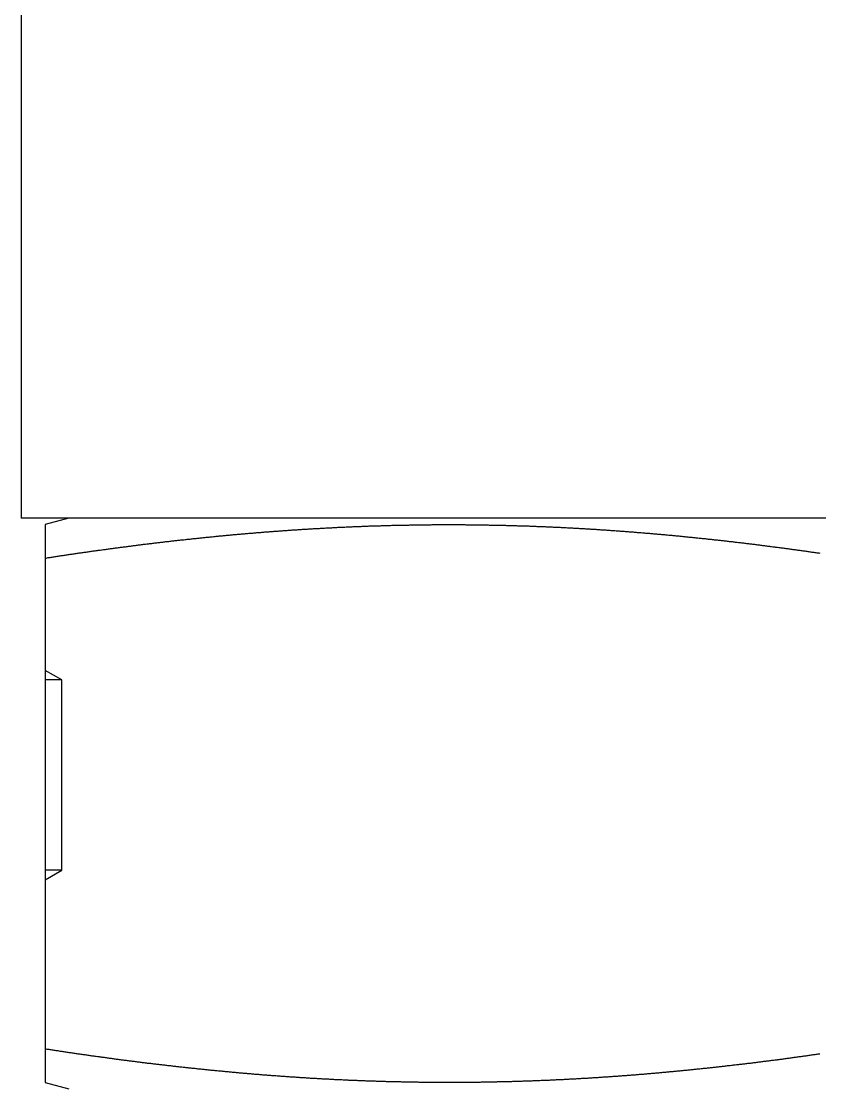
# Model space of a CAD drawing. Extents: x -9 to 105, y -19 to 83.
# Drawn here: x 86.84 to 95.24, y 8.28 to 19.47 of the extents above; entities that cross this region are included whole.
import ezdxf

# ---------------------------------------------------------------- set-up
doc = ezdxf.new("R2010")
doc.units = 0
doc.layers.get('0').update_dxf_attribs({"linetype": 'CONTINUOUS'})

msp = doc.modelspace()

# ---------------------------------------------------------------- linework, layer by layer
at = {"color": 7, "linetype": 'CONTINUOUS'}
for p, q in [((86.838, 24.743), (86.838, 14.243)), ((104.338, 14.243), (86.838, 14.243)), ((87.338, 14.243), (87.088, 14.176)), ((87.088, 14.176), (87.088, 8.31)), ((87.264, 12.543), (87.088, 12.643)), ((87.264, 12.543), (87.088, 12.543)), ((87.264, 10.543), (87.264, 12.543)), ((87.088, 10.443), (87.264, 10.543)), ((87.264, 10.543), (87.088, 10.543)), ((87.088, 8.31), (87.338, 8.243))]:
    msp.add_line(p, q, dxfattribs=at)
at = {"color": 7}
for points in [[(87.088, 13.824, 0), (87.098, 13.825, 0), (87.109, 13.827, 0), (87.119, 13.829, 0), (87.13, 13.83, 0), (87.141, 13.832, 0), (87.151, 13.834, 0), (87.162, 13.835, 0), (87.172, 13.837, 0), (87.183, 13.838, 0), (87.193, 13.84, 0), (87.204, 13.842, 0), (87.215, 13.843, 0), (87.225, 13.845, 0), (87.236, 13.847, 0), (87.246, 13.848, 0), (87.257, 13.85, 0), (87.267, 13.851, 0), (87.278, 13.853, 0), (87.288, 13.854, 0), (87.299, 13.856, 0), (87.31, 13.858, 0), (87.32, 13.859, 0), (87.331, 13.861, 0), (87.341, 13.862, 0), (87.352, 13.864, 0), (87.362, 13.865, 0), (87.373, 13.867, 0), (87.384, 13.868, 0), (87.394, 13.87, 0), (87.405, 13.871, 0), (87.415, 13.873, 0), (87.426, 13.875, 0), (87.436, 13.876, 0), (87.447, 13.878, 0), (87.458, 13.879, 0), (87.468, 13.881, 0), (87.479, 13.882, 0), (87.489, 13.884, 0), (87.5, 13.885, 0), (87.51, 13.887, 0), (87.521, 13.888, 0), (87.532, 13.89, 0), (87.542, 13.891, 0), (87.553, 13.893, 0), (87.563, 13.894, 0), (87.574, 13.896, 0), (87.585, 13.897, 0), (87.595, 13.899, 0), (87.606, 13.9, 0), (87.616, 13.902, 0), (87.627, 13.903, 0), (87.638, 13.905, 0), (87.648, 13.906, 0), (87.659, 13.908, 0), (87.669, 13.909, 0), (87.68, 13.911, 0), (87.69, 13.912, 0), (87.701, 13.913, 0), (87.712, 13.915, 0), (87.722, 13.916, 0), (87.733, 13.918, 0), (87.743, 13.919, 0), (87.754, 13.921, 0), (87.764, 13.922, 0), (87.775, 13.924, 0), (87.786, 13.925, 0), (87.796, 13.926, 0), (87.807, 13.928, 0), (87.817, 13.929, 0), (87.828, 13.931, 0), (87.839, 13.932, 0), (87.849, 13.933, 0), (87.86, 13.935, 0), (87.87, 13.936, 0), (87.881, 13.938, 0), (87.892, 13.939, 0), (87.902, 13.94, 0), (87.913, 13.942, 0), (87.923, 13.943, 0), (87.934, 13.944, 0), (87.945, 13.946, 0), (87.955, 13.947, 0), (87.966, 13.949, 0), (87.976, 13.95, 0), (87.987, 13.951, 0), (87.998, 13.953, 0), (88.008, 13.954, 0), (88.019, 13.955, 0), (88.029, 13.957, 0), (88.04, 13.958, 0), (88.051, 13.96, 0), (88.061, 13.961, 0), (88.072, 13.962, 0), (88.082, 13.963, 0), (88.093, 13.965, 0), (88.104, 13.966, 0), (88.114, 13.967, 0), (88.125, 13.969, 0), (88.135, 13.97, 0), (88.146, 13.971, 0), (88.157, 13.973, 0), (88.167, 13.974, 0), (88.178, 13.975, 0), (88.188, 13.976, 0), (88.199, 13.978, 0), (88.21, 13.979, 0), (88.22, 13.98, 0), (88.231, 13.982, 0), (88.242, 13.983, 0), (88.252, 13.984, 0), (88.263, 13.986, 0), (88.273, 13.987, 0), (88.284, 13.988, 0), (88.294, 13.989, 0), (88.305, 13.991, 0), (88.316, 13.992, 0), (88.326, 13.993, 0), (88.337, 13.994, 0), (88.348, 13.995, 0), (88.358, 13.997, 0), (88.369, 13.998, 0), (88.379, 13.999, 0), (88.39, 14, 0), (88.401, 14.002, 0), (88.411, 14.003, 0), (88.422, 14.004, 0), (88.433, 14.005, 0), (88.443, 14.007, 0), (88.454, 14.008, 0), (88.464, 14.009, 0), (88.475, 14.01, 0), (88.486, 14.011, 0), (88.496, 14.012, 0), (88.507, 14.014, 0), (88.517, 14.015, 0), (88.528, 14.016, 0), (88.539, 14.017, 0), (88.549, 14.018, 0), (88.56, 14.02, 0), (88.571, 14.021, 0), (88.581, 14.022, 0), (88.592, 14.023, 0), (88.602, 14.024, 0), (88.613, 14.025, 0), (88.624, 14.026, 0), (88.634, 14.027, 0), (88.645, 14.029, 0), (88.656, 14.03, 0), (88.666, 14.031, 0), (88.677, 14.032, 0), (88.687, 14.033, 0), (88.698, 14.034, 0), (88.709, 14.035, 0), (88.719, 14.036, 0), (88.73, 14.037, 0), (88.741, 14.039, 0), (88.751, 14.04, 0), (88.762, 14.041, 0), (88.772, 14.042, 0), (88.783, 14.043, 0), (88.794, 14.044, 0), (88.804, 14.045, 0), (88.815, 14.046, 0), (88.826, 14.047, 0), (88.836, 14.048, 0), (88.847, 14.049, 0), (88.858, 14.05, 0), (88.868, 14.052, 0), (88.879, 14.053, 0), (88.889, 14.054, 0), (88.9, 14.055, 0), (88.911, 14.056, 0), (88.921, 14.057, 0), (88.932, 14.058, 0), (88.943, 14.059, 0), (88.953, 14.06, 0), (88.964, 14.061, 0), (88.975, 14.062, 0), (88.985, 14.063, 0), (88.996, 14.064, 0), (89.006, 14.065, 0), (89.017, 14.066, 0), (89.028, 14.067, 0), (89.038, 14.068, 0), (89.049, 14.069, 0), (89.06, 14.07, 0), (89.07, 14.071, 0), (89.081, 14.072, 0), (89.092, 14.073, 0), (89.102, 14.073, 0), (89.113, 14.075, 0), (89.124, 14.075, 0), (89.134, 14.076, 0), (89.145, 14.077, 0), (89.155, 14.078, 0), (89.166, 14.079, 0), (89.177, 14.08, 0), (89.187, 14.081, 0), (89.198, 14.082, 0), (89.209, 14.083, 0), (89.219, 14.084, 0), (89.23, 14.085, 0), (89.241, 14.086, 0), (89.251, 14.086, 0), (89.262, 14.087, 0), (89.272, 14.088, 0), (89.283, 14.089, 0), (89.294, 14.09, 0), (89.305, 14.091, 0), (89.315, 14.092, 0), (89.326, 14.093, 0), (89.336, 14.094, 0), (89.347, 14.094, 0), (89.358, 14.095, 0), (89.368, 14.096, 0), (89.379, 14.097, 0), (89.39, 14.098, 0), (89.4, 14.099, 0), (89.411, 14.1, 0), (89.422, 14.1, 0), (89.432, 14.101, 0), (89.443, 14.102, 0), (89.454, 14.103, 0), (89.464, 14.104, 0), (89.475, 14.104, 0), (89.486, 14.105, 0), (89.496, 14.106, 0), (89.507, 14.107, 0), (89.517, 14.108, 0), (89.528, 14.108, 0), (89.539, 14.109, 0), (89.549, 14.11, 0), (89.56, 14.111, 0), (89.571, 14.111, 0), (89.582, 14.112, 0), (89.592, 14.113, 0), (89.603, 14.114, 0), (89.614, 14.115, 0), (89.624, 14.115, 0), (89.635, 14.116, 0), (89.645, 14.117, 0), (89.656, 14.117, 0), (89.667, 14.118, 0), (89.677, 14.119, 0), (89.688, 14.12, 0), (89.699, 14.12, 0), (89.709, 14.121, 0), (89.72, 14.122, 0), (89.731, 14.123, 0), (89.741, 14.123, 0), (89.752, 14.124, 0), (89.763, 14.125, 0), (89.773, 14.125, 0), (89.784, 14.126, 0), (89.795, 14.127, 0), (89.805, 14.127, 0), (89.816, 14.128, 0), (89.827, 14.129, 0), (89.837, 14.129, 0), (89.848, 14.13, 0), (89.859, 14.131, 0), (89.869, 14.131, 0), (89.88, 14.132, 0), (89.891, 14.133, 0), (89.901, 14.133, 0), (89.912, 14.134, 0), (89.923, 14.134, 0), (89.933, 14.135, 0), (89.944, 14.136, 0), (89.955, 14.136, 0), (89.965, 14.137, 0), (89.976, 14.137, 0), (89.987, 14.138, 0), (89.997, 14.139, 0), (90.008, 14.139, 0), (90.019, 14.14, 0), (90.029, 14.14, 0), (90.04, 14.141, 0), (90.051, 14.142, 0), (90.061, 14.142, 0), (90.072, 14.143, 0), (90.083, 14.143, 0), (90.093, 14.144, 0), (90.104, 14.144, 0), (90.115, 14.145, 0), (90.125, 14.146, 0), (90.136, 14.146, 0), (90.147, 14.147, 0), (90.157, 14.147, 0), (90.168, 14.148, 0), (90.179, 14.148, 0), (90.189, 14.149, 0), (90.2, 14.149, 0), (90.211, 14.15, 0), (90.222, 14.15, 0), (90.232, 14.151, 0), (90.243, 14.151, 0), (90.254, 14.152, 0), (90.264, 14.152, 0), (90.275, 14.153, 0), (90.285, 14.153, 0), (90.296, 14.153, 0), (90.307, 14.154, 0), (90.318, 14.154, 0), (90.328, 14.155, 0), (90.339, 14.155, 0), (90.35, 14.156, 0), (90.36, 14.156, 0), (90.371, 14.157, 0), (90.382, 14.157, 0), (90.392, 14.158, 0), (90.403, 14.158, 0), (90.414, 14.158, 0), (90.424, 14.159, 0), (90.435, 14.159, 0), (90.446, 14.159, 0), (90.456, 14.16, 0), (90.467, 14.16, 0), (90.478, 14.161, 0), (90.488, 14.161, 0), (90.499, 14.162, 0), (90.51, 14.162, 0), (90.52, 14.162, 0), (90.531, 14.163, 0), (90.542, 14.163, 0), (90.552, 14.163, 0), (90.563, 14.164, 0), (90.574, 14.164, 0), (90.585, 14.164, 0), (90.595, 14.165, 0), (90.606, 14.165, 0), (90.617, 14.165, 0), (90.627, 14.166, 0), (90.638, 14.166, 0), (90.649, 14.166, 0), (90.659, 14.167, 0), (90.67, 14.167, 0), (90.681, 14.167, 0), (90.691, 14.168, 0), (90.702, 14.168, 0), (90.713, 14.168, 0), (90.723, 14.168, 0), (90.734, 14.169, 0), (90.745, 14.169, 0), (90.755, 14.169, 0), (90.766, 14.169, 0), (90.777, 14.17, 0), (90.787, 14.17, 0), (90.798, 14.17, 0), (90.809, 14.17, 0), (90.82, 14.171, 0), (90.83, 14.171, 0), (90.841, 14.171, 0), (90.852, 14.171, 0), (90.862, 14.171, 0), (90.873, 14.172, 0), (90.884, 14.172, 0), (90.894, 14.172, 0), (90.905, 14.172, 0), (90.916, 14.172, 0), (90.926, 14.173, 0), (90.937, 14.173, 0), (90.948, 14.173, 0), (90.958, 14.173, 0), (90.969, 14.173, 0), (90.98, 14.174, 0), (90.99, 14.174, 0), (91.001, 14.174, 0), (91.012, 14.174, 0), (91.022, 14.174, 0), (91.033, 14.174, 0), (91.044, 14.174, 0), (91.055, 14.175, 0), (91.065, 14.175, 0), (91.076, 14.175, 0), (91.087, 14.175, 0), (91.097, 14.175, 0), (91.108, 14.175, 0), (91.119, 14.175, 0), (91.129, 14.175, 0), (91.14, 14.175, 0), (91.151, 14.175, 0), (91.161, 14.176, 0), (91.172, 14.176, 0), (91.183, 14.176, 0), (91.194, 14.176, 0), (91.204, 14.176, 0), (91.215, 14.176, 0), (91.225, 14.176, 0), (91.236, 14.176, 0), (91.247, 14.176, 0), (91.258, 14.176, 0), (91.268, 14.176, 0), (91.279, 14.176, 0), (91.29, 14.176, 0), (91.3, 14.176, 0), (91.311, 14.176, 0), (91.322, 14.176, 0), (91.332, 14.176, 0), (91.343, 14.176, 0), (91.354, 14.176, 0), (91.364, 14.176, 0), (91.375, 14.176, 0), (91.386, 14.176, 0), (91.397, 14.176, 0), (91.407, 14.176, 0), (91.418, 14.176, 0), (91.428, 14.176, 0), (91.439, 14.176, 0), (91.45, 14.176, 0), (91.461, 14.176, 0), (91.471, 14.176, 0), (91.482, 14.176, 0), (91.493, 14.176, 0), (91.503, 14.176, 0), (91.514, 14.175, 0), (91.525, 14.175, 0), (91.535, 14.175, 0), (91.546, 14.175, 0), (91.557, 14.175, 0), (91.567, 14.175, 0), (91.578, 14.175, 0), (91.589, 14.175, 0), (91.6, 14.175, 0), (91.61, 14.175, 0), (91.621, 14.175, 0), (91.632, 14.174, 0), (91.642, 14.174, 0), (91.653, 14.174, 0), (91.664, 14.174, 0), (91.674, 14.174, 0), (91.685, 14.174, 0), (91.696, 14.174, 0), (91.706, 14.173, 0), (91.717, 14.173, 0), (91.728, 14.173, 0), (91.738, 14.173, 0), (91.749, 14.173, 0), (91.76, 14.172, 0), (91.77, 14.172, 0), (91.781, 14.172, 0), (91.792, 14.172, 0), (91.802, 14.172, 0), (91.813, 14.171, 0), (91.824, 14.171, 0), (91.835, 14.171, 0), (91.845, 14.171, 0), (91.856, 14.171, 0), (91.867, 14.17, 0), (91.877, 14.17, 0), (91.888, 14.17, 0), (91.899, 14.17, 0), (91.909, 14.169, 0), (91.92, 14.169, 0), (91.931, 14.169, 0), (91.941, 14.168, 0), (91.952, 14.168, 0), (91.963, 14.168, 0), (91.973, 14.168, 0), (91.984, 14.167, 0), (91.995, 14.167, 0), (92.005, 14.167, 0), (92.016, 14.166, 0), (92.027, 14.166, 0), (92.037, 14.166, 0), (92.048, 14.166, 0), (92.059, 14.165, 0), (92.07, 14.165, 0), (92.08, 14.165, 0), (92.091, 14.164, 0), (92.102, 14.164, 0), (92.112, 14.164, 0), (92.123, 14.163, 0), (92.134, 14.163, 0), (92.144, 14.163, 0), (92.155, 14.162, 0), (92.166, 14.162, 0), (92.176, 14.162, 0), (92.187, 14.161, 0), (92.198, 14.161, 0), (92.208, 14.16, 0), (92.219, 14.16, 0), (92.23, 14.159, 0), (92.24, 14.159, 0), (92.251, 14.159, 0), (92.262, 14.158, 0), (92.272, 14.158, 0), (92.283, 14.158, 0), (92.294, 14.157, 0), (92.305, 14.157, 0), (92.315, 14.156, 0), (92.326, 14.156, 0), (92.337, 14.155, 0), (92.347, 14.155, 0), (92.358, 14.154, 0), (92.369, 14.154, 0), (92.379, 14.153, 0), (92.39, 14.153, 0), (92.401, 14.153, 0), (92.411, 14.152, 0), (92.422, 14.152, 0), (92.433, 14.151, 0), (92.443, 14.151, 0), (92.454, 14.15, 0), (92.465, 14.15, 0), (92.475, 14.149, 0), (92.486, 14.149, 0), (92.497, 14.148, 0), (92.507, 14.148, 0), (92.518, 14.147, 0), (92.529, 14.147, 0), (92.539, 14.146, 0), (92.55, 14.146, 0), (92.561, 14.145, 0), (92.571, 14.145, 0), (92.582, 14.144, 0), (92.593, 14.143, 0), (92.603, 14.143, 0), (92.614, 14.142, 0), (92.625, 14.142, 0), (92.635, 14.141, 0), (92.646, 14.14, 0), (92.657, 14.14, 0), (92.667, 14.139, 0), (92.678, 14.139, 0), (92.689, 14.138, 0), (92.699, 14.138, 0), (92.71, 14.137, 0), (92.721, 14.136, 0), (92.731, 14.136, 0), (92.742, 14.135, 0), (92.753, 14.134, 0), (92.763, 14.134, 0), (92.774, 14.133, 0), (92.785, 14.133, 0), (92.795, 14.132, 0), (92.806, 14.131, 0), (92.817, 14.131, 0), (92.827, 14.13, 0), (92.838, 14.129, 0), (92.849, 14.129, 0), (92.859, 14.128, 0), (92.87, 14.127, 0), (92.881, 14.127, 0), (92.891, 14.126, 0), (92.902, 14.125, 0), (92.913, 14.125, 0), (92.923, 14.124, 0), (92.934, 14.123, 0), (92.945, 14.123, 0), (92.955, 14.122, 0), (92.966, 14.121, 0), (92.977, 14.12, 0), (92.987, 14.12, 0), (92.998, 14.119, 0), (93.009, 14.118, 0), (93.019, 14.118, 0), (93.03, 14.117, 0), (93.041, 14.116, 0), (93.051, 14.115, 0), (93.062, 14.115, 0), (93.073, 14.114, 0), (93.083, 14.113, 0), (93.094, 14.112, 0), (93.105, 14.111, 0), (93.115, 14.111, 0), (93.126, 14.11, 0), (93.137, 14.109, 0), (93.147, 14.108, 0), (93.158, 14.108, 0), (93.168, 14.107, 0), (93.179, 14.106, 0), (93.19, 14.105, 0), (93.201, 14.104, 0), (93.211, 14.104, 0), (93.222, 14.103, 0), (93.233, 14.102, 0), (93.243, 14.101, 0), (93.254, 14.1, 0), (93.264, 14.1, 0), (93.275, 14.099, 0), (93.286, 14.098, 0), (93.296, 14.097, 0), (93.307, 14.096, 0), (93.318, 14.095, 0), (93.328, 14.094, 0), (93.339, 14.094, 0), (93.35, 14.093, 0), (93.36, 14.092, 0), (93.371, 14.091, 0), (93.382, 14.09, 0), (93.392, 14.089, 0), (93.403, 14.088, 0), (93.413, 14.087, 0), (93.424, 14.086, 0), (93.435, 14.086, 0), (93.445, 14.085, 0), (93.456, 14.084, 0), (93.467, 14.083, 0), (93.477, 14.082, 0), (93.488, 14.081, 0), (93.499, 14.08, 0), (93.509, 14.079, 0), (93.52, 14.078, 0), (93.531, 14.077, 0), (93.541, 14.076, 0), (93.552, 14.075, 0), (93.563, 14.075, 0), (93.573, 14.073, 0), (93.584, 14.073, 0), (93.594, 14.072, 0), (93.605, 14.071, 0), (93.616, 14.07, 0), (93.626, 14.069, 0), (93.637, 14.068, 0), (93.648, 14.067, 0), (93.658, 14.066, 0), (93.669, 14.065, 0), (93.68, 14.064, 0), (93.69, 14.063, 0), (93.701, 14.062, 0), (93.712, 14.061, 0), (93.722, 14.06, 0), (93.733, 14.059, 0), (93.743, 14.058, 0), (93.754, 14.057, 0), (93.765, 14.056, 0), (93.775, 14.055, 0), (93.786, 14.054, 0), (93.797, 14.053, 0), (93.807, 14.052, 0), (93.818, 14.05, 0), (93.829, 14.049, 0), (93.839, 14.048, 0), (93.85, 14.047, 0), (93.86, 14.046, 0), (93.871, 14.045, 0), (93.882, 14.044, 0), (93.892, 14.043, 0), (93.903, 14.042, 0), (93.914, 14.041, 0), (93.924, 14.04, 0), (93.935, 14.039, 0), (93.945, 14.037, 0), (93.956, 14.036, 0), (93.967, 14.035, 0), (93.977, 14.034, 0), (93.988, 14.033, 0), (93.999, 14.032, 0), (94.009, 14.031, 0), (94.02, 14.03, 0), (94.031, 14.029, 0), (94.041, 14.027, 0), (94.052, 14.026, 0), (94.062, 14.025, 0), (94.073, 14.024, 0), (94.084, 14.023, 0), (94.094, 14.022, 0), (94.105, 14.021, 0), (94.115, 14.02, 0), (94.126, 14.018, 0), (94.137, 14.017, 0), (94.147, 14.016, 0), (94.158, 14.015, 0), (94.169, 14.014, 0), (94.179, 14.012, 0), (94.19, 14.011, 0), (94.201, 14.01, 0), (94.211, 14.009, 0), (94.222, 14.008, 0), (94.232, 14.007, 0), (94.243, 14.005, 0), (94.254, 14.004, 0), (94.264, 14.003, 0), (94.275, 14.002, 0), (94.285, 14, 0), (94.296, 13.999, 0), (94.307, 13.998, 0), (94.317, 13.997, 0), (94.328, 13.995, 0), (94.338, 13.994, 0), (94.349, 13.993, 0), (94.36, 13.992, 0), (94.37, 13.991, 0), (94.381, 13.989, 0), (94.391, 13.988, 0), (94.402, 13.987, 0), (94.413, 13.986, 0), (94.423, 13.984, 0), (94.434, 13.983, 0), (94.445, 13.982, 0), (94.455, 13.98, 0), (94.466, 13.979, 0), (94.476, 13.978, 0), (94.487, 13.977, 0), (94.498, 13.975, 0), (94.508, 13.974, 0), (94.519, 13.973, 0), (94.529, 13.971, 0), (94.54, 13.97, 0), (94.551, 13.969, 0), (94.561, 13.967, 0), (94.572, 13.966, 0), (94.582, 13.965, 0), (94.593, 13.963, 0), (94.604, 13.962, 0), (94.614, 13.961, 0), (94.625, 13.96, 0), (94.635, 13.958, 0), (94.646, 13.957, 0), (94.657, 13.955, 0), (94.667, 13.954, 0), (94.678, 13.953, 0), (94.689, 13.951, 0), (94.699, 13.95, 0), (94.71, 13.949, 0), (94.72, 13.947, 0), (94.731, 13.946, 0), (94.742, 13.944, 0), (94.752, 13.943, 0), (94.763, 13.942, 0), (94.773, 13.94, 0), (94.784, 13.939, 0), (94.794, 13.938, 0), (94.805, 13.936, 0), (94.816, 13.935, 0), (94.826, 13.933, 0), (94.837, 13.932, 0), (94.847, 13.931, 0), (94.858, 13.929, 0), (94.869, 13.928, 0), (94.879, 13.926, 0), (94.89, 13.925, 0), (94.9, 13.924, 0), (94.911, 13.922, 0), (94.921, 13.921, 0), (94.932, 13.919, 0), (94.943, 13.918, 0), (94.953, 13.916, 0), (94.964, 13.915, 0), (94.975, 13.913, 0), (94.985, 13.912, 0), (94.996, 13.911, 0), (95.006, 13.909, 0), (95.017, 13.908, 0), (95.027, 13.906, 0), (95.038, 13.905, 0), (95.049, 13.903, 0), (95.059, 13.902, 0), (95.07, 13.9, 0), (95.08, 13.899, 0), (95.091, 13.897, 0), (95.102, 13.896, 0), (95.112, 13.894, 0), (95.123, 13.893, 0), (95.133, 13.891, 0), (95.144, 13.89, 0), (95.154, 13.888, 0), (95.165, 13.887, 0), (95.175, 13.885, 0), (95.186, 13.884, 0), (95.197, 13.882, 0), (95.207, 13.881, 0), (95.218, 13.879, 0), (95.228, 13.878, 0), (95.239, 13.876, 0)], [(95.239, 8.61, 0), (95.228, 8.609, 0), (95.218, 8.607, 0), (95.207, 8.606, 0), (95.197, 8.604, 0), (95.186, 8.603, 0), (95.175, 8.601, 0), (95.165, 8.6, 0), (95.154, 8.598, 0), (95.144, 8.597, 0), (95.133, 8.595, 0), (95.123, 8.594, 0), (95.112, 8.592, 0), (95.102, 8.591, 0), (95.091, 8.589, 0), (95.08, 8.588, 0), (95.07, 8.586, 0), (95.059, 8.585, 0), (95.049, 8.583, 0), (95.038, 8.582, 0), (95.027, 8.58, 0), (95.017, 8.579, 0), (95.006, 8.577, 0), (94.996, 8.576, 0), (94.985, 8.574, 0), (94.975, 8.573, 0), (94.964, 8.572, 0), (94.953, 8.57, 0), (94.943, 8.569, 0), (94.932, 8.567, 0), (94.921, 8.566, 0), (94.911, 8.564, 0), (94.9, 8.563, 0), (94.89, 8.562, 0), (94.879, 8.56, 0), (94.869, 8.559, 0), (94.858, 8.557, 0), (94.847, 8.556, 0), (94.837, 8.554, 0), (94.826, 8.553, 0), (94.816, 8.552, 0), (94.805, 8.55, 0), (94.794, 8.549, 0), (94.784, 8.547, 0), (94.773, 8.546, 0), (94.763, 8.545, 0), (94.752, 8.543, 0), (94.742, 8.542, 0), (94.731, 8.541, 0), (94.72, 8.539, 0), (94.71, 8.538, 0), (94.699, 8.536, 0), (94.689, 8.535, 0), (94.678, 8.534, 0), (94.667, 8.532, 0), (94.657, 8.531, 0), (94.646, 8.53, 0), (94.635, 8.528, 0), (94.625, 8.527, 0), (94.614, 8.526, 0), (94.604, 8.524, 0), (94.593, 8.523, 0), (94.582, 8.522, 0), (94.572, 8.52, 0), (94.561, 8.519, 0), (94.551, 8.518, 0), (94.54, 8.516, 0), (94.529, 8.515, 0), (94.519, 8.514, 0), (94.508, 8.512, 0), (94.498, 8.511, 0), (94.487, 8.51, 0), (94.476, 8.509, 0), (94.466, 8.507, 0), (94.455, 8.506, 0), (94.445, 8.505, 0), (94.434, 8.504, 0), (94.423, 8.502, 0), (94.413, 8.501, 0), (94.402, 8.5, 0), (94.391, 8.498, 0), (94.381, 8.497, 0), (94.37, 8.496, 0), (94.36, 8.495, 0), (94.349, 8.493, 0), (94.338, 8.492, 0), (94.328, 8.491, 0), (94.317, 8.49, 0), (94.307, 8.488, 0), (94.296, 8.487, 0), (94.285, 8.486, 0), (94.275, 8.485, 0), (94.264, 8.484, 0), (94.254, 8.482, 0), (94.243, 8.481, 0), (94.232, 8.48, 0), (94.222, 8.479, 0), (94.211, 8.478, 0), (94.201, 8.476, 0), (94.19, 8.475, 0), (94.179, 8.474, 0), (94.169, 8.473, 0), (94.158, 8.472, 0), (94.147, 8.47, 0), (94.137, 8.469, 0), (94.126, 8.468, 0), (94.115, 8.467, 0), (94.105, 8.466, 0), (94.094, 8.465, 0), (94.084, 8.464, 0), (94.073, 8.462, 0), (94.062, 8.461, 0), (94.052, 8.46, 0), (94.041, 8.459, 0), (94.031, 8.458, 0), (94.02, 8.457, 0), (94.009, 8.456, 0), (93.999, 8.454, 0), (93.988, 8.453, 0), (93.977, 8.452, 0), (93.967, 8.451, 0), (93.956, 8.45, 0), (93.945, 8.449, 0), (93.935, 8.448, 0), (93.924, 8.447, 0), (93.914, 8.446, 0), (93.903, 8.445, 0), (93.892, 8.443, 0), (93.882, 8.442, 0), (93.871, 8.441, 0), (93.86, 8.44, 0), (93.85, 8.439, 0), (93.839, 8.438, 0), (93.829, 8.437, 0), (93.818, 8.436, 0), (93.807, 8.435, 0), (93.797, 8.434, 0), (93.786, 8.433, 0), (93.775, 8.432, 0), (93.765, 8.431, 0), (93.754, 8.43, 0), (93.743, 8.429, 0), (93.733, 8.428, 0), (93.722, 8.427, 0), (93.712, 8.426, 0), (93.701, 8.425, 0), (93.69, 8.424, 0), (93.68, 8.423, 0), (93.669, 8.422, 0), (93.658, 8.421, 0), (93.648, 8.42, 0), (93.637, 8.419, 0), (93.626, 8.418, 0), (93.616, 8.417, 0), (93.605, 8.416, 0), (93.594, 8.415, 0), (93.584, 8.414, 0), (93.573, 8.413, 0), (93.563, 8.412, 0), (93.552, 8.411, 0), (93.541, 8.41, 0), (93.531, 8.409, 0), (93.52, 8.408, 0), (93.509, 8.407, 0), (93.499, 8.406, 0), (93.488, 8.405, 0), (93.477, 8.404, 0), (93.467, 8.404, 0), (93.456, 8.403, 0), (93.445, 8.402, 0), (93.435, 8.401, 0), (93.424, 8.4, 0), (93.413, 8.399, 0), (93.403, 8.398, 0), (93.392, 8.397, 0), (93.382, 8.396, 0), (93.371, 8.396, 0), (93.36, 8.395, 0), (93.35, 8.394, 0), (93.339, 8.393, 0), (93.328, 8.392, 0), (93.318, 8.391, 0), (93.307, 8.39, 0), (93.296, 8.389, 0), (93.286, 8.389, 0), (93.275, 8.388, 0), (93.264, 8.387, 0), (93.254, 8.386, 0), (93.243, 8.385, 0), (93.233, 8.384, 0), (93.222, 8.384, 0), (93.211, 8.383, 0), (93.201, 8.382, 0), (93.19, 8.381, 0), (93.179, 8.38, 0), (93.168, 8.38, 0), (93.158, 8.379, 0), (93.147, 8.378, 0), (93.137, 8.377, 0), (93.126, 8.376, 0), (93.115, 8.376, 0), (93.105, 8.375, 0), (93.094, 8.374, 0), (93.083, 8.373, 0), (93.073, 8.373, 0), (93.062, 8.372, 0), (93.051, 8.371, 0), (93.041, 8.37, 0), (93.03, 8.37, 0), (93.019, 8.369, 0), (93.009, 8.368, 0), (92.998, 8.367, 0), (92.987, 8.367, 0), (92.977, 8.366, 0), (92.966, 8.365, 0), (92.955, 8.365, 0), (92.945, 8.364, 0), (92.934, 8.363, 0), (92.923, 8.362, 0), (92.913, 8.362, 0), (92.902, 8.361, 0), (92.891, 8.36, 0), (92.881, 8.36, 0), (92.87, 8.359, 0), (92.859, 8.358, 0), (92.849, 8.358, 0), (92.838, 8.357, 0), (92.827, 8.356, 0), (92.817, 8.356, 0), (92.806, 8.355, 0), (92.795, 8.354, 0), (92.785, 8.354, 0), (92.774, 8.353, 0), (92.763, 8.353, 0), (92.753, 8.352, 0), (92.742, 8.351, 0), (92.731, 8.351, 0), (92.721, 8.35, 0), (92.71, 8.35, 0), (92.699, 8.349, 0), (92.689, 8.348, 0), (92.678, 8.348, 0), (92.667, 8.347, 0), (92.657, 8.347, 0), (92.646, 8.346, 0), (92.635, 8.345, 0), (92.625, 8.345, 0), (92.614, 8.344, 0), (92.603, 8.344, 0), (92.593, 8.343, 0), (92.582, 8.343, 0), (92.571, 8.342, 0), (92.561, 8.341, 0), (92.55, 8.341, 0), (92.539, 8.34, 0), (92.529, 8.34, 0), (92.518, 8.339, 0), (92.507, 8.339, 0), (92.497, 8.338, 0), (92.486, 8.338, 0), (92.475, 8.337, 0), (92.465, 8.337, 0), (92.454, 8.336, 0), (92.443, 8.336, 0), (92.433, 8.335, 0), (92.422, 8.335, 0), (92.411, 8.334, 0), (92.401, 8.334, 0), (92.39, 8.333, 0), (92.379, 8.333, 0), (92.369, 8.332, 0), (92.358, 8.332, 0), (92.347, 8.332, 0), (92.337, 8.331, 0), (92.326, 8.331, 0), (92.315, 8.33, 0), (92.305, 8.33, 0), (92.294, 8.329, 0), (92.283, 8.329, 0), (92.272, 8.329, 0), (92.262, 8.328, 0), (92.251, 8.328, 0), (92.24, 8.327, 0), (92.23, 8.327, 0), (92.219, 8.327, 0), (92.208, 8.326, 0), (92.198, 8.326, 0), (92.187, 8.325, 0), (92.176, 8.325, 0), (92.166, 8.325, 0), (92.155, 8.324, 0), (92.144, 8.324, 0), (92.134, 8.324, 0), (92.123, 8.323, 0), (92.112, 8.323, 0), (92.102, 8.322, 0), (92.091, 8.322, 0), (92.08, 8.322, 0), (92.07, 8.321, 0), (92.059, 8.321, 0), (92.048, 8.321, 0), (92.037, 8.32, 0), (92.027, 8.32, 0), (92.016, 8.32, 0), (92.005, 8.32, 0), (91.995, 8.319, 0), (91.984, 8.319, 0), (91.973, 8.319, 0), (91.963, 8.318, 0), (91.952, 8.318, 0), (91.941, 8.318, 0), (91.931, 8.318, 0), (91.92, 8.317, 0), (91.909, 8.317, 0), (91.899, 8.317, 0), (91.888, 8.317, 0), (91.877, 8.316, 0), (91.867, 8.316, 0), (91.856, 8.316, 0), (91.845, 8.316, 0), (91.835, 8.315, 0), (91.824, 8.315, 0), (91.813, 8.315, 0), (91.802, 8.315, 0), (91.792, 8.315, 0), (91.781, 8.314, 0), (91.77, 8.314, 0), (91.76, 8.314, 0), (91.749, 8.314, 0), (91.738, 8.314, 0), (91.728, 8.313, 0), (91.717, 8.313, 0), (91.706, 8.313, 0), (91.696, 8.313, 0), (91.685, 8.313, 0), (91.674, 8.313, 0), (91.664, 8.312, 0), (91.653, 8.312, 0), (91.642, 8.312, 0), (91.632, 8.312, 0), (91.621, 8.312, 0), (91.61, 8.312, 0), (91.6, 8.312, 0), (91.589, 8.312, 0), (91.578, 8.311, 0), (91.567, 8.311, 0), (91.557, 8.311, 0), (91.546, 8.311, 0), (91.535, 8.311, 0), (91.525, 8.311, 0), (91.514, 8.311, 0), (91.503, 8.311, 0), (91.493, 8.311, 0), (91.482, 8.311, 0), (91.471, 8.311, 0), (91.461, 8.311, 0), (91.45, 8.31, 0), (91.439, 8.31, 0), (91.428, 8.31, 0), (91.418, 8.31, 0), (91.407, 8.31, 0), (91.397, 8.31, 0), (91.386, 8.31, 0), (91.375, 8.31, 0), (91.364, 8.31, 0), (91.354, 8.31, 0), (91.343, 8.31, 0), (91.332, 8.31, 0), (91.322, 8.31, 0), (91.311, 8.31, 0), (91.3, 8.31, 0), (91.29, 8.31, 0), (91.279, 8.31, 0), (91.268, 8.31, 0), (91.258, 8.31, 0), (91.247, 8.31, 0), (91.236, 8.31, 0), (91.225, 8.311, 0), (91.215, 8.311, 0), (91.204, 8.311, 0), (91.194, 8.311, 0), (91.183, 8.311, 0), (91.172, 8.311, 0), (91.161, 8.311, 0), (91.151, 8.311, 0), (91.14, 8.311, 0), (91.129, 8.311, 0), (91.119, 8.311, 0), (91.108, 8.311, 0), (91.097, 8.311, 0), (91.087, 8.312, 0), (91.076, 8.312, 0), (91.065, 8.312, 0), (91.055, 8.312, 0), (91.044, 8.312, 0), (91.033, 8.312, 0), (91.022, 8.312, 0), (91.012, 8.313, 0), (91.001, 8.313, 0), (90.99, 8.313, 0), (90.98, 8.313, 0), (90.969, 8.313, 0), (90.958, 8.313, 0), (90.948, 8.313, 0), (90.937, 8.314, 0), (90.926, 8.314, 0), (90.916, 8.314, 0), (90.905, 8.314, 0), (90.894, 8.314, 0), (90.884, 8.315, 0), (90.873, 8.315, 0), (90.862, 8.315, 0), (90.852, 8.315, 0), (90.841, 8.315, 0), (90.83, 8.316, 0), (90.82, 8.316, 0), (90.809, 8.316, 0), (90.798, 8.316, 0), (90.787, 8.317, 0), (90.777, 8.317, 0), (90.766, 8.317, 0), (90.755, 8.317, 0), (90.745, 8.318, 0), (90.734, 8.318, 0), (90.723, 8.318, 0), (90.713, 8.318, 0), (90.702, 8.319, 0), (90.691, 8.319, 0), (90.681, 8.319, 0), (90.67, 8.32, 0), (90.659, 8.32, 0), (90.649, 8.32, 0), (90.638, 8.321, 0), (90.627, 8.321, 0), (90.617, 8.321, 0), (90.606, 8.322, 0), (90.595, 8.322, 0), (90.585, 8.322, 0), (90.574, 8.322, 0), (90.563, 8.323, 0), (90.552, 8.323, 0), (90.542, 8.324, 0), (90.531, 8.324, 0), (90.52, 8.324, 0), (90.51, 8.325, 0), (90.499, 8.325, 0), (90.488, 8.325, 0), (90.478, 8.326, 0), (90.467, 8.326, 0), (90.456, 8.327, 0), (90.446, 8.327, 0), (90.435, 8.327, 0), (90.424, 8.328, 0), (90.414, 8.328, 0), (90.403, 8.329, 0), (90.392, 8.329, 0), (90.382, 8.329, 0), (90.371, 8.33, 0), (90.36, 8.33, 0), (90.35, 8.331, 0), (90.339, 8.331, 0), (90.328, 8.332, 0), (90.318, 8.332, 0), (90.307, 8.332, 0), (90.296, 8.333, 0), (90.285, 8.333, 0), (90.275, 8.334, 0), (90.264, 8.334, 0), (90.254, 8.335, 0), (90.243, 8.335, 0), (90.232, 8.336, 0), (90.222, 8.336, 0), (90.211, 8.337, 0), (90.2, 8.337, 0), (90.189, 8.338, 0), (90.179, 8.338, 0), (90.168, 8.339, 0), (90.157, 8.339, 0), (90.147, 8.34, 0), (90.136, 8.34, 0), (90.125, 8.341, 0), (90.115, 8.341, 0), (90.104, 8.342, 0), (90.093, 8.343, 0), (90.083, 8.343, 0), (90.072, 8.344, 0), (90.061, 8.344, 0), (90.051, 8.345, 0), (90.04, 8.345, 0), (90.029, 8.346, 0), (90.019, 8.346, 0), (90.008, 8.347, 0), (89.997, 8.348, 0), (89.987, 8.348, 0), (89.976, 8.349, 0), (89.965, 8.349, 0), (89.955, 8.35, 0), (89.944, 8.351, 0), (89.933, 8.351, 0), (89.923, 8.352, 0), (89.912, 8.353, 0), (89.901, 8.353, 0), (89.891, 8.354, 0), (89.88, 8.354, 0), (89.869, 8.355, 0), (89.859, 8.356, 0), (89.848, 8.356, 0), (89.837, 8.357, 0), (89.827, 8.358, 0), (89.816, 8.358, 0), (89.805, 8.359, 0), (89.795, 8.36, 0), (89.784, 8.36, 0), (89.773, 8.361, 0), (89.763, 8.362, 0), (89.752, 8.362, 0), (89.741, 8.363, 0), (89.731, 8.364, 0), (89.72, 8.365, 0), (89.709, 8.365, 0), (89.699, 8.366, 0), (89.688, 8.367, 0), (89.677, 8.367, 0), (89.667, 8.368, 0), (89.656, 8.369, 0), (89.645, 8.37, 0), (89.635, 8.37, 0), (89.624, 8.371, 0), (89.614, 8.372, 0), (89.603, 8.373, 0), (89.592, 8.373, 0), (89.582, 8.374, 0), (89.571, 8.375, 0), (89.56, 8.376, 0), (89.549, 8.376, 0), (89.539, 8.377, 0), (89.528, 8.378, 0), (89.517, 8.379, 0), (89.507, 8.38, 0), (89.496, 8.38, 0), (89.486, 8.381, 0), (89.475, 8.382, 0), (89.464, 8.383, 0), (89.454, 8.384, 0), (89.443, 8.384, 0), (89.432, 8.385, 0), (89.422, 8.386, 0), (89.411, 8.387, 0), (89.4, 8.388, 0), (89.39, 8.389, 0), (89.379, 8.389, 0), (89.368, 8.39, 0), (89.358, 8.391, 0), (89.347, 8.392, 0), (89.336, 8.393, 0), (89.326, 8.394, 0), (89.315, 8.395, 0), (89.305, 8.396, 0), (89.294, 8.396, 0), (89.283, 8.397, 0), (89.272, 8.398, 0), (89.262, 8.399, 0), (89.251, 8.4, 0), (89.241, 8.401, 0), (89.23, 8.402, 0), (89.219, 8.403, 0), (89.209, 8.404, 0), (89.198, 8.404, 0), (89.187, 8.405, 0), (89.177, 8.406, 0), (89.166, 8.407, 0), (89.155, 8.408, 0), (89.145, 8.409, 0), (89.134, 8.41, 0), (89.124, 8.411, 0), (89.113, 8.412, 0), (89.102, 8.413, 0), (89.092, 8.414, 0), (89.081, 8.415, 0), (89.07, 8.416, 0), (89.06, 8.417, 0), (89.049, 8.418, 0), (89.038, 8.419, 0), (89.028, 8.42, 0), (89.017, 8.421, 0), (89.006, 8.422, 0), (88.996, 8.423, 0), (88.985, 8.424, 0), (88.975, 8.425, 0), (88.964, 8.426, 0), (88.953, 8.427, 0), (88.943, 8.428, 0), (88.932, 8.429, 0), (88.921, 8.43, 0), (88.911, 8.431, 0), (88.9, 8.432, 0), (88.889, 8.433, 0), (88.879, 8.434, 0), (88.868, 8.435, 0), (88.858, 8.436, 0), (88.847, 8.437, 0), (88.836, 8.438, 0), (88.826, 8.439, 0), (88.815, 8.44, 0), (88.804, 8.441, 0), (88.794, 8.442, 0), (88.783, 8.443, 0), (88.772, 8.445, 0), (88.762, 8.446, 0), (88.751, 8.447, 0), (88.741, 8.448, 0), (88.73, 8.449, 0), (88.719, 8.45, 0), (88.709, 8.451, 0), (88.698, 8.452, 0), (88.687, 8.453, 0), (88.677, 8.454, 0), (88.666, 8.456, 0), (88.656, 8.457, 0), (88.645, 8.458, 0), (88.634, 8.459, 0), (88.624, 8.46, 0), (88.613, 8.461, 0), (88.602, 8.462, 0), (88.592, 8.464, 0), (88.581, 8.465, 0), (88.571, 8.466, 0), (88.56, 8.467, 0), (88.549, 8.468, 0), (88.539, 8.469, 0), (88.528, 8.47, 0), (88.517, 8.472, 0), (88.507, 8.473, 0), (88.496, 8.474, 0), (88.486, 8.475, 0), (88.475, 8.476, 0), (88.464, 8.478, 0), (88.454, 8.479, 0), (88.443, 8.48, 0), (88.433, 8.481, 0), (88.422, 8.482, 0), (88.411, 8.484, 0), (88.401, 8.485, 0), (88.39, 8.486, 0), (88.379, 8.487, 0), (88.369, 8.488, 0), (88.358, 8.49, 0), (88.348, 8.491, 0), (88.337, 8.492, 0), (88.326, 8.493, 0), (88.316, 8.495, 0), (88.305, 8.496, 0), (88.294, 8.497, 0), (88.284, 8.498, 0), (88.273, 8.5, 0), (88.263, 8.501, 0), (88.252, 8.502, 0), (88.242, 8.503, 0), (88.231, 8.505, 0), (88.22, 8.506, 0), (88.21, 8.507, 0), (88.199, 8.509, 0), (88.188, 8.51, 0), (88.178, 8.511, 0), (88.167, 8.512, 0), (88.157, 8.514, 0), (88.146, 8.515, 0), (88.135, 8.516, 0), (88.125, 8.518, 0), (88.114, 8.519, 0), (88.104, 8.52, 0), (88.093, 8.522, 0), (88.082, 8.523, 0), (88.072, 8.524, 0), (88.061, 8.526, 0), (88.051, 8.527, 0), (88.04, 8.528, 0), (88.029, 8.53, 0), (88.019, 8.531, 0), (88.008, 8.532, 0), (87.998, 8.534, 0), (87.987, 8.535, 0), (87.976, 8.536, 0), (87.966, 8.538, 0), (87.955, 8.539, 0), (87.945, 8.541, 0), (87.934, 8.542, 0), (87.923, 8.543, 0), (87.913, 8.545, 0), (87.902, 8.546, 0), (87.892, 8.547, 0), (87.881, 8.549, 0), (87.87, 8.55, 0), (87.86, 8.552, 0), (87.849, 8.553, 0), (87.839, 8.554, 0), (87.828, 8.556, 0), (87.817, 8.557, 0), (87.807, 8.559, 0), (87.796, 8.56, 0), (87.786, 8.562, 0), (87.775, 8.563, 0), (87.764, 8.564, 0), (87.754, 8.566, 0), (87.743, 8.567, 0), (87.733, 8.569, 0), (87.722, 8.57, 0), (87.712, 8.572, 0), (87.701, 8.573, 0), (87.69, 8.574, 0), (87.68, 8.576, 0), (87.669, 8.577, 0), (87.659, 8.579, 0), (87.648, 8.58, 0), (87.638, 8.582, 0), (87.627, 8.583, 0), (87.616, 8.585, 0), (87.606, 8.586, 0), (87.595, 8.588, 0), (87.585, 8.589, 0), (87.574, 8.591, 0), (87.563, 8.592, 0), (87.553, 8.594, 0), (87.542, 8.595, 0), (87.532, 8.597, 0), (87.521, 8.598, 0), (87.51, 8.6, 0), (87.5, 8.601, 0), (87.489, 8.603, 0), (87.479, 8.604, 0), (87.468, 8.606, 0), (87.458, 8.607, 0), (87.447, 8.609, 0), (87.436, 8.61, 0), (87.426, 8.612, 0), (87.415, 8.613, 0), (87.405, 8.615, 0), (87.394, 8.616, 0), (87.384, 8.618, 0), (87.373, 8.62, 0), (87.362, 8.621, 0), (87.352, 8.623, 0), (87.341, 8.624, 0), (87.331, 8.626, 0), (87.32, 8.627, 0), (87.31, 8.629, 0), (87.299, 8.63, 0), (87.288, 8.632, 0), (87.278, 8.634, 0), (87.267, 8.635, 0), (87.257, 8.637, 0), (87.246, 8.638, 0), (87.236, 8.64, 0), (87.225, 8.642, 0), (87.215, 8.643, 0), (87.204, 8.645, 0), (87.193, 8.646, 0), (87.183, 8.648, 0), (87.172, 8.65, 0), (87.162, 8.651, 0), (87.151, 8.653, 0), (87.141, 8.654, 0), (87.13, 8.656, 0), (87.119, 8.658, 0), (87.109, 8.659, 0), (87.098, 8.661, 0), (87.088, 8.663, 0)]]:
    msp.add_polyline3d(points, dxfattribs=at)

doc.saveas('drawing.dxf')
